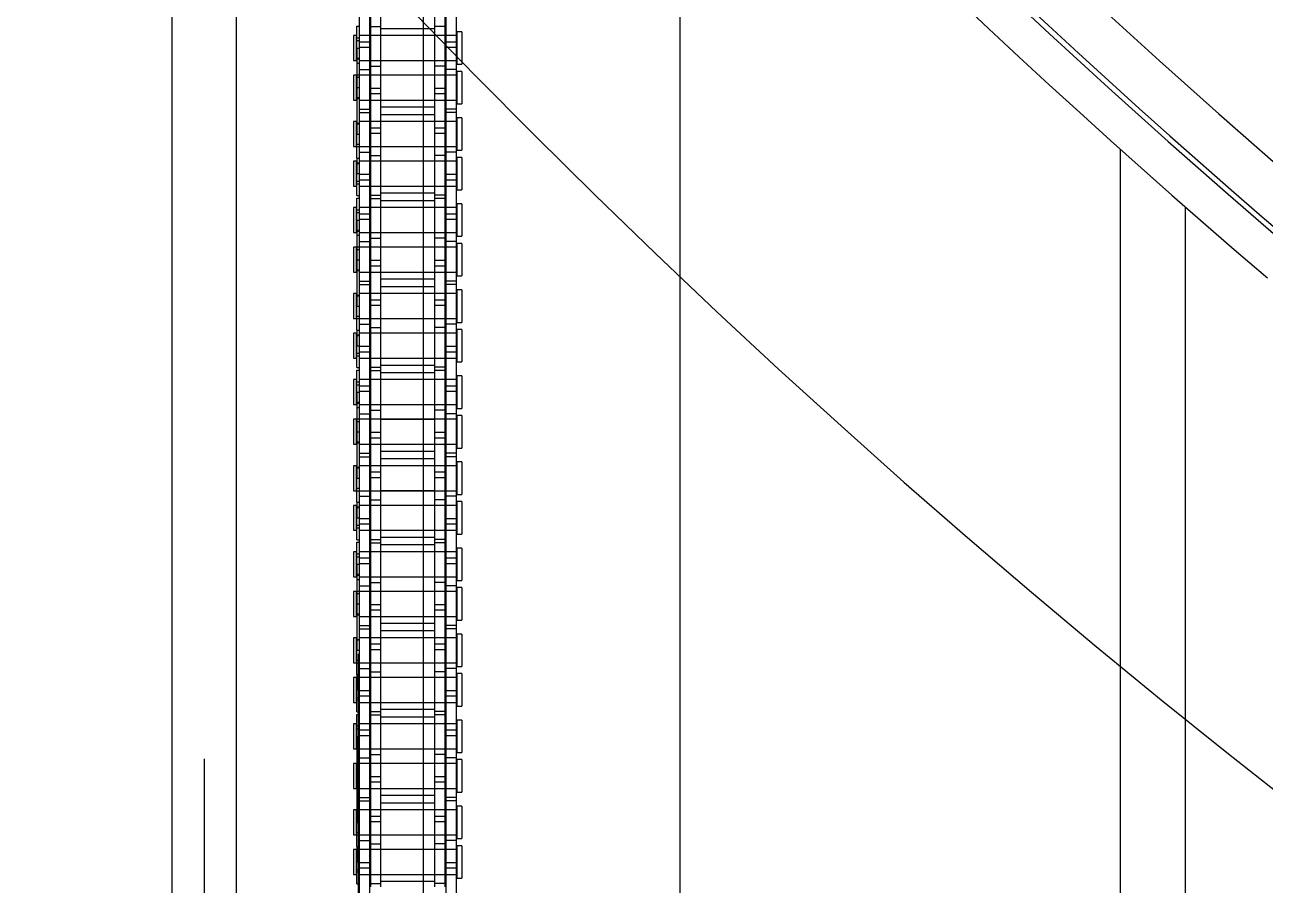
# Model space of a CAD drawing. Header units: metres. Extents: x 0 to 63075, y 0 to 44550.
# Drawn here: x 13873 to 14056.1, y 30676.5 to 30803.5 of the extents above; entities that cross this region are included whole.
import ezdxf

# ---------------------------------------------------------------- set-up
doc = ezdxf.new("R2010")
doc.units = ezdxf.units.M
doc.header["$LTSCALE"] = 75
doc.linetypes.add('HIDDEN2', pattern=[4.7625, 3.175, -1.5875])
for name, color, linetype in [('SDM', 7, 'Continuous'), ('SL1', 8, 'Continuous'), ('SL4', 4, 'Continuous'), ('ST1', 7, 'HIDDEN2')]:
    doc.layers.add(name, color=color, linetype=linetype)

# ---------------------------------------------------------------- blocks, each defined once
blk = doc.blocks.new('A$C52ce5e24')
at = {"layer": 'SL1'}
for radius, start, end in [(1221.5, 124.20985, 67.29436), (1158, 126.37415, 69.37001), (1150, 126.66829, 69.21988)]:
    blk.add_arc((6551.95, 10099.98), radius, start, end, dxfattribs=at)
blk = doc.blocks.new('A$Cb6dca9d5')
at = {"layer": 'SL4'}
for p, q in [((48.23, 4619.72), (48.23, 3669.71)), ((57.76, 3669.71), (57.76, 4459.48)), ((123.23, 3669.71), (123.23, 4338.53)), ((188.24, 3832.73), (188.24, 3969)), ((197.76, 3961.23), (197.76, 3832.73))]:
    blk.add_line(p, q, dxfattribs=at)
at = {"layer": 'ST1'}
for p, q in [((53, 4669.71), (53, 3669.71)), ((57.76, 3669.71), (57.76, 4459.48)), ((75.78, 3732.73), (75.78, 4161.16)), ((85.31, 4150.02), (85.31, 3732.73)), ((77.52, 4069.8), (77.52, 4063.45)), ((79.03, 4069.8), (79.03, 4063.45)), ((86.96, 4069.8), (86.96, 4063.45)), ((88.49, 4069.8), (88.49, 4063.45)), ((75.84, 4066.19), (75.84, 4057.1)), ((77.36, 4066.19), (77.36, 4057.1)), ((88.64, 4066.19), (88.64, 4057.1)), ((90.16, 4066.19), (90.16, 4057.1)), ((75.51, 4063.51), (75.84, 4063.51)), ((75.51, 4060.27), (75.51, 4063.51)), ((77.52, 4063.45), (79.03, 4063.45)), ((77.52, 4063.45), (77.52, 4054.35)), ((79.03, 4063.17), (86.96, 4063.17)), ((79.03, 4063.45), (79.03, 4054.35)), ((88.49, 4063.45), (86.96, 4063.45)), ((86.96, 4063.45), (86.96, 4054.35)), ((88.49, 4063.45), (88.49, 4054.35)), ((90.34, 4057.88), (90.34, 4062.67)), ((91, 4062.67), (90.34, 4062.67)), ((91, 4062.67), (91, 4057.88)), ((75, 4062.12), (75, 4058.43)), ((75.47, 4062.12), (75, 4062.12)), ((75.47, 4058.43), (75.47, 4062.12)), ((75.84, 4061.75), (75.47, 4061.75)), ((75.51, 4061.38), (75.84, 4061.38)), ((77.36, 4062.12), (75.84, 4062.12)), ((90.34, 4062.12), (75.84, 4062.12)), ((75.84, 4061.21), (77.36, 4061.21)), ((79.03, 4062.12), (77.52, 4062.12)), ((86.96, 4062.12), (79.03, 4062.12)), ((88.49, 4062.12), (86.96, 4062.12)), ((90.16, 4062.12), (88.64, 4062.12)), ((88.64, 4061.21), (90.16, 4061.21)), ((75.51, 4060.27), (75.84, 4060.27)), ((75.51, 4060.27), (75.51, 4047.57)), ((77.36, 4060.35), (75.84, 4060.35)), ((90.16, 4060.35), (88.64, 4060.35)), ((75, 4058.43), (75.47, 4058.43)), ((75.47, 4058.8), (75.84, 4058.8)), ((75.51, 4058.66), (75.84, 4058.66)), ((75.84, 4057.98), (75.51, 4057.98)), ((75.84, 4058.43), (77.36, 4058.43)), ((75.84, 4058.43), (90.34, 4058.43)), ((75.84, 4057.1), (77.36, 4057.1)), ((75.84, 4057.1), (75.84, 4050.75)), ((77.36, 4057.1), (77.36, 4050.75)), ((77.52, 4058.43), (79.03, 4058.43)), ((77.52, 4057.6), (79.03, 4057.6)), ((79.03, 4058.43), (86.96, 4058.43)), ((86.96, 4058.39), (79.03, 4058.39)), ((86.96, 4058.43), (88.49, 4058.43)), ((88.49, 4057.6), (86.96, 4057.6)), ((88.64, 4058.43), (90.16, 4058.43)), ((90.16, 4057.1), (88.64, 4057.1)), ((88.64, 4057.1), (88.64, 4050.75)), ((90.16, 4057.1), (90.16, 4050.75)), ((90.34, 4057.88), (91, 4057.88)), ((75, 4056.27), (75, 4052.58)), ((75.47, 4056.27), (75, 4056.27)), ((75.47, 4052.58), (75.47, 4056.27)), ((75.84, 4055.9), (75.47, 4055.9)), ((77.36, 4056.27), (75.51, 4056.27)), ((90.34, 4056.27), (75.84, 4056.27)), ((79.03, 4056.27), (77.52, 4056.27)), ((79.03, 4056.31), (86.96, 4056.31)), ((86.96, 4056.27), (79.03, 4056.27)), ((88.49, 4056.27), (86.96, 4056.27)), ((90.16, 4056.27), (88.64, 4056.27)), ((90.34, 4052.03), (90.34, 4056.83)), ((91, 4056.83), (90.34, 4056.83)), ((91, 4056.83), (91, 4052.03)), ((75.51, 4054.43), (75.84, 4054.43)), ((77.52, 4054.35), (77.52, 4053.49)), ((77.52, 4054.35), (79.03, 4054.35)), ((77.52, 4053.49), (77.52, 4044.4)), ((79.03, 4053.49), (77.52, 4053.49)), ((79.03, 4054.35), (79.03, 4053.49)), ((79.03, 4053.49), (79.03, 4044.4)), ((86.96, 4054.35), (86.96, 4053.49)), ((86.96, 4054.35), (88.49, 4054.35)), ((86.96, 4053.49), (86.96, 4044.4)), ((88.49, 4053.49), (86.96, 4053.49)), ((88.49, 4054.35), (88.49, 4053.49)), ((88.49, 4053.49), (88.49, 4044.4)), ((75, 4052.58), (75.47, 4052.58)), ((75.47, 4052.95), (75.84, 4052.95)), ((75.51, 4052.81), (75.84, 4052.81)), ((75.84, 4052.58), (77.36, 4052.58)), ((75.84, 4052.58), (90.34, 4052.58)), ((77.52, 4052.58), (79.03, 4052.58)), ((79.03, 4052.58), (86.96, 4052.58)), ((86.96, 4052.58), (88.49, 4052.58)), ((88.64, 4052.58), (90.16, 4052.58)), ((90.34, 4052.03), (91, 4052.03)), ((75.84, 4051.25), (77.36, 4051.25)), ((75.84, 4050.75), (77.36, 4050.75)), ((75.84, 4050.75), (75.84, 4041.65)), ((77.36, 4050.75), (77.36, 4041.65)), ((86.96, 4051.53), (79.03, 4051.53)), ((79.03, 4050.47), (86.96, 4050.47)), ((90.16, 4051.25), (88.64, 4051.25)), ((90.16, 4050.75), (88.64, 4050.75)), ((88.64, 4050.75), (88.64, 4041.65)), ((90.16, 4050.75), (90.16, 4041.65)), ((90.34, 4045.18), (90.34, 4049.97)), ((91, 4049.97), (90.34, 4049.97)), ((91, 4049.97), (91, 4045.18)), ((75, 4049.42), (75, 4045.73)), ((75.47, 4049.42), (75, 4049.42)), ((75.47, 4045.73), (75.47, 4049.42)), ((75.84, 4049.05), (75.47, 4049.05)), ((75.51, 4049.19), (75.84, 4049.19)), ((77.36, 4049.42), (75.84, 4049.42)), ((90.34, 4049.42), (75.84, 4049.42)), ((79.03, 4049.42), (77.52, 4049.42)), ((77.52, 4048.51), (79.03, 4048.51)), ((86.96, 4049.42), (79.03, 4049.42)), ((88.49, 4049.42), (86.96, 4049.42)), ((86.96, 4048.51), (88.49, 4048.51)), ((90.16, 4049.42), (88.64, 4049.42)), ((75.47, 4046.1), (75.84, 4046.1)), ((75.51, 4047.57), (75.84, 4047.57)), ((75.51, 4044.02), (75.51, 4047.57)), ((79.03, 4047.65), (77.52, 4047.65)), ((88.49, 4047.65), (86.96, 4047.65)), ((75, 4045.73), (75.47, 4045.73)), ((75.51, 4045.73), (77.36, 4045.73)), ((75.84, 4045.73), (90.34, 4045.73)), ((75.84, 4044.9), (77.36, 4044.9)), ((77.52, 4045.73), (79.03, 4045.73)), ((77.52, 4044.4), (79.03, 4044.4)), ((77.52, 4044.4), (77.52, 4038.05)), ((79.03, 4045.73), (86.96, 4045.73)), ((86.96, 4045.69), (79.03, 4045.69)), ((79.03, 4044.4), (79.03, 4038.05)), ((86.96, 4045.73), (88.49, 4045.73)), ((88.49, 4044.4), (86.96, 4044.4)), ((86.96, 4044.4), (86.96, 4038.05)), ((88.49, 4044.4), (88.49, 4038.05)), ((88.64, 4045.73), (90.16, 4045.73)), ((90.16, 4044.9), (88.64, 4044.9)), ((90.34, 4045.18), (91, 4045.18)), ((188.24, 3969), (188.24, 4045.29)), ((75, 4043.57), (75, 4039.88)), ((75.47, 4043.57), (75, 4043.57)), ((75.47, 4039.88), (75.47, 4043.57)), ((75.84, 4043.2), (75.47, 4043.2)), ((75.51, 4044.02), (75.51, 4041.73)), ((75.51, 4044.02), (75.84, 4044.02)), ((75.51, 4043.35), (75.84, 4043.35)), ((77.36, 4043.57), (75.84, 4043.57)), ((90.34, 4043.57), (75.84, 4043.57)), ((79.03, 4043.57), (77.52, 4043.57)), ((79.03, 4043.61), (86.96, 4043.61)), ((86.96, 4043.57), (79.03, 4043.57)), ((88.49, 4043.57), (86.96, 4043.57)), ((90.16, 4043.57), (88.64, 4043.57)), ((90.34, 4039.33), (90.34, 4044.13)), ((91, 4044.13), (90.34, 4044.13)), ((91, 4044.13), (91, 4039.33)), ((75.51, 4041.73), (75.84, 4041.73)), ((75.51, 4038.5), (75.51, 4041.73)), ((75.51, 4040.62), (75.84, 4040.62)), ((75.84, 4041.65), (75.84, 4040.79)), ((75.84, 4041.65), (77.36, 4041.65)), ((75.84, 4040.79), (75.84, 4031.7)), ((77.36, 4040.79), (75.84, 4040.79)), ((77.36, 4041.65), (77.36, 4040.79)), ((77.36, 4040.79), (77.36, 4031.7)), ((88.64, 4041.65), (88.64, 4040.79)), ((88.64, 4041.65), (90.16, 4041.65)), ((88.64, 4040.79), (88.64, 4031.7)), ((90.16, 4040.79), (88.64, 4040.79)), ((90.16, 4041.65), (90.16, 4040.79)), ((90.16, 4040.79), (90.16, 4031.7)), ((75, 4039.88), (75.47, 4039.88)), ((75.47, 4040.25), (75.84, 4040.25)), ((75.84, 4039.88), (77.36, 4039.88)), ((75.84, 4039.88), (90.34, 4039.88)), ((77.52, 4039.88), (79.03, 4039.88)), ((79.03, 4039.88), (86.96, 4039.88)), ((86.96, 4038.83), (79.03, 4038.83)), ((86.96, 4039.88), (88.49, 4039.88)), ((88.64, 4039.88), (90.16, 4039.88)), ((90.34, 4039.33), (91, 4039.33)), ((75.51, 4038.5), (75.84, 4038.5)), ((75.51, 4038.11), (75.84, 4038.11)), ((75.51, 4034.87), (75.51, 4038.11)), ((77.52, 4038.55), (79.03, 4038.55)), ((77.52, 4038.05), (79.03, 4038.05)), ((77.52, 4038.05), (77.52, 4028.95)), ((79.03, 4037.77), (86.96, 4037.77)), ((79.03, 4038.05), (79.03, 4028.95)), ((88.49, 4038.55), (86.96, 4038.55)), ((88.49, 4038.05), (86.96, 4038.05)), ((86.96, 4038.05), (86.96, 4028.95)), ((88.49, 4038.05), (88.49, 4028.95)), ((90.34, 4032.48), (90.34, 4037.27)), ((91, 4037.27), (90.34, 4037.27)), ((91, 4037.27), (91, 4032.48)), ((75, 4036.72), (75, 4033.03)), ((75.47, 4036.72), (75, 4036.72)), ((75.47, 4033.03), (75.47, 4036.72)), ((75.84, 4036.35), (75.47, 4036.35)), ((75.51, 4035.98), (75.84, 4035.98)), ((77.36, 4036.72), (75.84, 4036.72)), ((90.34, 4036.72), (75.84, 4036.72)), ((75.84, 4035.81), (77.36, 4035.81)), ((79.03, 4036.72), (77.52, 4036.72)), ((86.96, 4036.72), (79.03, 4036.72)), ((88.49, 4036.72), (86.96, 4036.72)), ((90.16, 4036.72), (88.64, 4036.72)), ((88.64, 4035.81), (90.16, 4035.81)), ((197.76, 4036.85), (197.76, 3961.23)), ((75.47, 4033.4), (75.84, 4033.4)), ((75.51, 4034.87), (75.84, 4034.87)), ((75.51, 4034.87), (75.51, 4022.17)), ((77.36, 4034.95), (75.84, 4034.95)), ((90.16, 4034.95), (88.64, 4034.95)), ((75, 4033.03), (75.47, 4033.03)), ((75.51, 4033.26), (75.84, 4033.26)), ((75.84, 4032.58), (75.51, 4032.58)), ((75.84, 4033.03), (77.36, 4033.03)), ((75.84, 4033.03), (90.34, 4033.03)), ((75.84, 4031.7), (77.36, 4031.7)), ((75.84, 4031.7), (75.84, 4025.35)), ((77.36, 4031.7), (77.36, 4025.35)), ((77.52, 4033.03), (79.03, 4033.03)), ((77.52, 4032.2), (79.03, 4032.2)), ((79.03, 4033.03), (86.96, 4033.03)), ((86.96, 4032.99), (79.03, 4032.99)), ((86.96, 4033.03), (88.49, 4033.03)), ((88.49, 4032.2), (86.96, 4032.2)), ((88.64, 4033.03), (90.16, 4033.03)), ((90.16, 4031.7), (88.64, 4031.7)), ((88.64, 4031.7), (88.64, 4025.35)), ((90.16, 4031.7), (90.16, 4025.35)), ((90.34, 4032.48), (91, 4032.48)), ((75, 4030.87), (75, 4027.18)), ((75.47, 4030.87), (75, 4030.87)), ((75.47, 4027.18), (75.47, 4030.87)), ((75.84, 4030.5), (75.47, 4030.5)), ((77.36, 4030.87), (75.51, 4030.87)), ((90.34, 4030.87), (75.84, 4030.87)), ((79.03, 4030.87), (77.52, 4030.87)), ((79.03, 4030.91), (86.96, 4030.91)), ((86.96, 4030.87), (79.03, 4030.87)), ((88.49, 4030.87), (86.96, 4030.87)), ((90.16, 4030.87), (88.64, 4030.87)), ((90.34, 4026.63), (90.34, 4031.43)), ((91, 4031.43), (90.34, 4031.43)), ((91, 4031.43), (91, 4026.63)), ((75.51, 4029.03), (75.84, 4029.03)), ((77.52, 4028.95), (77.52, 4028.09)), ((77.52, 4028.95), (79.03, 4028.95)), ((77.52, 4028.09), (77.52, 4019)), ((79.03, 4028.09), (77.52, 4028.09)), ((79.03, 4028.95), (79.03, 4028.09)), ((79.03, 4028.09), (79.03, 4019)), ((86.96, 4028.95), (86.96, 4028.09)), ((86.96, 4028.95), (88.49, 4028.95)), ((86.96, 4028.09), (86.96, 4019)), ((88.49, 4028.09), (86.96, 4028.09)), ((88.49, 4028.95), (88.49, 4028.09)), ((88.49, 4028.09), (88.49, 4019)), ((75, 4027.18), (75.47, 4027.18)), ((75.47, 4027.55), (75.84, 4027.55)), ((75.51, 4027.41), (75.84, 4027.41)), ((75.84, 4027.18), (77.36, 4027.18)), ((75.84, 4027.18), (90.34, 4027.18)), ((77.52, 4027.18), (79.03, 4027.18)), ((79.03, 4027.18), (86.96, 4027.18)), ((86.96, 4026.13), (79.03, 4026.13)), ((86.96, 4027.18), (88.49, 4027.18)), ((88.64, 4027.18), (90.16, 4027.18)), ((90.34, 4026.63), (91, 4026.63)), ((75.84, 4025.85), (77.36, 4025.85)), ((75.84, 4025.35), (77.36, 4025.35)), ((75.84, 4025.35), (75.84, 4016.25)), ((77.36, 4025.35), (77.36, 4016.25)), ((79.03, 4025.07), (86.96, 4025.07)), ((90.16, 4025.85), (88.64, 4025.85)), ((90.16, 4025.35), (88.64, 4025.35)), ((88.64, 4025.35), (88.64, 4016.25)), ((90.16, 4025.35), (90.16, 4016.25)), ((90.34, 4019.78), (90.34, 4024.57)), ((91, 4024.57), (90.34, 4024.57)), ((91, 4024.57), (91, 4019.78)), ((75, 4024.02), (75, 4020.33)), ((75.47, 4024.02), (75, 4024.02)), ((75.47, 4020.33), (75.47, 4024.02)), ((75.84, 4023.65), (75.47, 4023.65)), ((75.51, 4023.79), (75.84, 4023.79)), ((77.36, 4024.02), (75.84, 4024.02)), ((90.34, 4024.02), (75.84, 4024.02)), ((79.03, 4024.02), (77.52, 4024.02)), ((77.52, 4023.11), (79.03, 4023.11)), ((86.96, 4024.02), (79.03, 4024.02)), ((88.49, 4024.02), (86.96, 4024.02)), ((86.96, 4023.11), (88.49, 4023.11)), ((90.16, 4024.02), (88.64, 4024.02)), ((75.47, 4020.7), (75.84, 4020.7)), ((75.51, 4022.17), (75.84, 4022.17)), ((75.51, 4018.62), (75.51, 4022.17)), ((79.03, 4022.25), (77.52, 4022.25)), ((88.49, 4022.25), (86.96, 4022.25)), ((75, 4020.33), (75.47, 4020.33)), ((75.51, 4020.33), (77.36, 4020.33)), ((75.84, 4020.33), (90.34, 4020.33)), ((75.84, 4019.5), (77.36, 4019.5)), ((77.52, 4020.33), (79.03, 4020.33)), ((77.52, 4019), (79.03, 4019)), ((77.52, 4019), (77.52, 4012.65)), ((79.03, 4020.33), (86.96, 4020.33)), ((86.96, 4020.29), (79.03, 4020.29)), ((79.03, 4019), (79.03, 4012.65)), ((86.96, 4020.33), (88.49, 4020.33)), ((88.49, 4019), (86.96, 4019)), ((86.96, 4019), (86.96, 4012.65)), ((88.49, 4019), (88.49, 4012.65)), ((88.64, 4020.33), (90.16, 4020.33)), ((90.16, 4019.5), (88.64, 4019.5)), ((90.34, 4019.78), (91, 4019.78)), ((90.34, 4013.93), (90.34, 4018.73)), ((91, 4018.73), (90.34, 4018.73)), ((91, 4018.73), (91, 4013.93)), ((75, 4018.17), (75, 4014.48)), ((75.47, 4018.17), (75, 4018.17)), ((75.47, 4014.48), (75.47, 4018.17)), ((75.84, 4017.8), (75.47, 4017.8)), ((75.51, 4018.62), (75.51, 4016.33)), ((75.51, 4018.62), (75.84, 4018.62)), ((75.51, 4017.95), (75.84, 4017.95)), ((77.36, 4018.17), (75.84, 4018.17)), ((90.34, 4018.17), (75.84, 4018.17)), ((79.03, 4018.17), (77.52, 4018.17)), ((79.03, 4018.21), (86.96, 4018.21)), ((86.96, 4018.17), (79.03, 4018.17)), ((88.49, 4018.17), (86.96, 4018.17)), ((90.16, 4018.17), (88.64, 4018.17)), ((75.51, 4016.33), (75.84, 4016.33)), ((75.51, 4013.1), (75.51, 4016.33)), ((75.51, 4015.22), (75.84, 4015.22)), ((75.84, 4016.25), (75.84, 4015.39)), ((75.84, 4016.25), (77.36, 4016.25)), ((75.84, 4015.39), (75.84, 4006.3)), ((77.36, 4015.39), (75.84, 4015.39)), ((77.36, 4016.25), (77.36, 4015.39)), ((77.36, 4015.39), (77.36, 4006.3)), ((88.64, 4016.25), (88.64, 4015.39)), ((88.64, 4016.25), (90.16, 4016.25)), ((88.64, 4015.39), (88.64, 4006.3)), ((90.16, 4015.39), (88.64, 4015.39)), ((90.16, 4016.25), (90.16, 4015.39)), ((90.16, 4015.39), (90.16, 4006.3)), ((75, 4014.48), (75.47, 4014.48)), ((75.47, 4014.85), (75.84, 4014.85)), ((75.84, 4014.48), (77.36, 4014.48)), ((75.84, 4014.48), (90.34, 4014.48)), ((77.52, 4014.48), (79.03, 4014.48)), ((77.52, 4013.15), (79.03, 4013.15)), ((79.03, 4014.48), (86.96, 4014.48)), ((86.96, 4013.43), (79.03, 4013.43)), ((86.96, 4014.48), (88.49, 4014.48)), ((88.49, 4013.15), (86.96, 4013.15)), ((88.64, 4014.48), (90.16, 4014.48)), ((90.34, 4013.93), (91, 4013.93)), ((75, 4011.32), (75, 4007.63)), ((75.47, 4011.32), (75, 4011.32)), ((75.47, 4007.63), (75.47, 4011.32)), ((75.51, 4013.1), (75.84, 4013.1)), ((75.51, 4012.71), (75.84, 4012.71)), ((75.51, 4009.47), (75.51, 4012.71)), ((77.36, 4011.32), (75.84, 4011.32)), ((90.34, 4011.32), (75.84, 4011.32)), ((77.52, 4012.65), (79.03, 4012.65)), ((77.52, 4012.65), (77.52, 4003.55)), ((79.03, 4011.32), (77.52, 4011.32)), ((79.03, 4012.37), (86.96, 4012.37)), ((86.96, 4011.32), (79.03, 4011.32)), ((79.03, 4012.65), (79.03, 4003.55)), ((88.49, 4012.65), (86.96, 4012.65)), ((86.96, 4012.65), (86.96, 4003.55)), ((88.49, 4011.32), (86.96, 4011.32)), ((88.49, 4012.65), (88.49, 4003.55)), ((90.16, 4011.32), (88.64, 4011.32)), ((90.34, 4007.08), (90.34, 4011.87)), ((91, 4011.87), (90.34, 4011.87)), ((91, 4011.87), (91, 4007.08)), ((75.84, 4010.95), (75.47, 4010.95)), ((75.51, 4010.58), (75.84, 4010.58)), ((75.51, 4009.47), (75.51, 3996.77)), ((75.51, 4009.47), (75.84, 4009.47)), ((75.84, 4010.41), (77.36, 4010.41)), ((77.36, 4009.55), (75.84, 4009.55)), ((88.64, 4010.41), (90.16, 4010.41)), ((90.16, 4009.55), (88.64, 4009.55)), ((75.47, 4008), (75.84, 4008)), ((75.51, 4007.86), (75.84, 4007.86)), ((75, 4007.63), (75.47, 4007.63)), ((75.84, 4007.18), (75.51, 4007.18)), ((75.84, 4007.63), (77.36, 4007.63)), ((75.84, 4007.63), (90.34, 4007.63)), ((75.84, 4006.3), (77.36, 4006.3)), ((75.84, 4006.3), (75.84, 3999.95)), ((77.36, 4006.3), (77.36, 3999.95)), ((77.52, 4007.63), (79.03, 4007.63)), ((77.52, 4006.8), (79.03, 4006.8)), ((79.03, 4007.63), (86.96, 4007.63)), ((86.96, 4007.59), (79.03, 4007.59)), ((86.96, 4007.63), (88.49, 4007.63)), ((88.49, 4006.8), (86.96, 4006.8)), ((88.64, 4007.63), (90.16, 4007.63)), ((90.16, 4006.3), (88.64, 4006.3)), ((88.64, 4006.3), (88.64, 3999.95)), ((90.16, 4006.3), (90.16, 3999.95)), ((90.34, 4007.08), (91, 4007.08)), ((90.34, 4001.23), (90.34, 4006.03)), ((91, 4006.03), (90.34, 4006.03)), ((91, 4006.03), (91, 4001.23)), ((75, 4005.47), (75, 4001.78)), ((75.47, 4005.47), (75, 4005.47)), ((75.47, 4001.78), (75.47, 4005.47)), ((75.84, 4005.1), (75.47, 4005.1)), ((77.36, 4005.47), (75.51, 4005.47)), ((90.34, 4005.47), (75.84, 4005.47)), ((79.03, 4005.47), (77.52, 4005.47)), ((79.03, 4005.51), (86.96, 4005.51)), ((86.96, 4005.47), (79.03, 4005.47)), ((88.49, 4005.47), (86.96, 4005.47)), ((90.16, 4005.47), (88.64, 4005.47)), ((75.51, 4003.63), (75.84, 4003.63)), ((77.52, 4003.55), (77.52, 4002.69)), ((77.52, 4003.55), (79.03, 4003.55)), ((77.52, 4002.69), (77.52, 3993.6)), ((79.03, 4002.69), (77.52, 4002.69)), ((79.03, 4003.55), (79.03, 4002.69)), ((79.03, 4002.69), (79.03, 3993.6)), ((86.96, 4003.55), (86.96, 4002.69)), ((86.96, 4003.55), (88.49, 4003.55)), ((86.96, 4002.69), (86.96, 3993.6)), ((88.49, 4002.69), (86.96, 4002.69)), ((88.49, 4003.55), (88.49, 4002.69)), ((88.49, 4002.69), (88.49, 3993.6)), ((75, 4001.78), (75.47, 4001.78)), ((75.47, 4002.15), (75.84, 4002.15)), ((75.51, 4002.01), (75.84, 4002.01)), ((75.84, 4001.78), (77.36, 4001.78)), ((75.84, 4001.78), (90.34, 4001.78)), ((75.84, 4000.45), (77.36, 4000.45)), ((77.52, 4001.78), (79.03, 4001.78)), ((79.03, 4001.78), (86.96, 4001.78)), ((86.96, 4000.73), (79.03, 4000.73)), ((86.96, 4001.78), (88.49, 4001.78)), ((88.64, 4001.78), (90.16, 4001.78)), ((90.16, 4000.45), (88.64, 4000.45)), ((90.34, 4001.23), (91, 4001.23)), ((75, 3998.62), (75, 3994.93)), ((75.47, 3998.62), (75, 3998.62)), ((75.47, 3994.93), (75.47, 3998.62)), ((75.84, 3999.95), (77.36, 3999.95)), ((75.84, 3999.95), (75.84, 3990.85)), ((77.36, 3998.62), (75.84, 3998.62)), ((90.34, 3998.62), (75.84, 3998.62)), ((77.36, 3999.95), (77.36, 3990.85)), ((79.03, 3998.62), (77.52, 3998.62)), ((79.03, 3999.67), (86.96, 3999.67)), ((86.96, 3998.62), (79.03, 3998.62)), ((88.49, 3998.62), (86.96, 3998.62)), ((90.16, 3999.95), (88.64, 3999.95)), ((88.64, 3999.95), (88.64, 3990.85)), ((90.16, 3998.62), (88.64, 3998.62)), ((90.16, 3999.95), (90.16, 3990.85)), ((90.34, 3994.38), (90.34, 3999.17)), ((91, 3999.17), (90.34, 3999.17)), ((91, 3999.17), (91, 3994.38)), ((75.84, 3998.25), (75.47, 3998.25)), ((75.51, 3998.39), (75.84, 3998.39)), ((75.51, 3996.77), (75.84, 3996.77)), ((75.51, 3993.22), (75.51, 3996.77)), ((77.52, 3997.71), (79.03, 3997.71)), ((79.03, 3996.85), (77.52, 3996.85)), ((86.96, 3997.71), (88.49, 3997.71)), ((88.49, 3996.85), (86.96, 3996.85)), ((75, 3994.93), (75.47, 3994.93)), ((75.47, 3995.3), (75.84, 3995.3)), ((75.51, 3994.93), (77.36, 3994.93)), ((75.84, 3994.93), (90.34, 3994.93)), ((77.52, 3994.93), (79.03, 3994.93)), ((79.03, 3994.93), (86.96, 3994.93)), ((86.96, 3994.89), (79.03, 3994.89)), ((86.96, 3994.93), (88.49, 3994.93)), ((88.64, 3994.93), (90.16, 3994.93)), ((75.51, 3993.22), (75.51, 3990.93)), ((75.51, 3993.22), (75.84, 3993.22)), ((75.84, 3994.1), (77.36, 3994.1)), ((77.52, 3993.6), (79.03, 3993.6)), ((77.52, 3993.6), (77.52, 3987.25)), ((79.03, 3993.6), (79.03, 3987.25)), ((88.49, 3993.6), (86.96, 3993.6)), ((86.96, 3993.6), (86.96, 3987.25)), ((88.49, 3993.6), (88.49, 3987.25)), ((90.16, 3994.1), (88.64, 3994.1)), ((90.34, 3994.38), (91, 3994.38)), ((90.34, 3988.53), (90.34, 3993.33)), ((91, 3993.33), (90.34, 3993.33)), ((91, 3993.33), (91, 3988.53)), ((75, 3992.77), (75, 3989.08)), ((75.47, 3992.77), (75, 3992.77)), ((75.47, 3989.08), (75.47, 3992.77)), ((75.84, 3992.4), (75.47, 3992.4)), ((75.51, 3992.55), (75.84, 3992.55)), ((77.36, 3992.77), (75.84, 3992.77)), ((90.34, 3992.77), (75.84, 3992.77)), ((79.03, 3992.77), (77.52, 3992.77)), ((79.03, 3992.81), (86.96, 3992.81)), ((86.96, 3992.77), (79.03, 3992.77)), ((88.49, 3992.77), (86.96, 3992.77)), ((90.16, 3992.77), (88.64, 3992.77)), ((75.47, 3989.45), (75.84, 3989.45)), ((75.51, 3990.93), (75.84, 3990.93)), ((75.51, 3987.7), (75.51, 3990.93)), ((75.51, 3989.82), (75.84, 3989.82)), ((75.84, 3990.85), (75.84, 3989.99)), ((75.84, 3990.85), (77.36, 3990.85)), ((75.84, 3989.99), (75.84, 3980.9)), ((77.36, 3989.99), (75.84, 3989.99)), ((77.36, 3990.85), (77.36, 3989.99)), ((77.36, 3989.99), (77.36, 3980.9)), ((88.64, 3990.85), (88.64, 3989.99)), ((88.64, 3990.85), (90.16, 3990.85)), ((88.64, 3989.99), (88.64, 3980.9)), ((90.16, 3989.99), (88.64, 3989.99)), ((90.16, 3990.85), (90.16, 3989.99)), ((90.16, 3989.99), (90.16, 3980.9)), ((75, 3989.08), (75.47, 3989.08)), ((75.51, 3987.7), (75.84, 3987.7)), ((75.84, 3989.08), (77.36, 3989.08)), ((75.84, 3989.08), (90.34, 3989.08)), ((77.52, 3989.08), (79.03, 3989.08)), ((77.52, 3987.75), (79.03, 3987.75)), ((79.03, 3989.08), (86.96, 3989.08)), ((86.96, 3988.03), (79.03, 3988.03)), ((86.96, 3989.08), (88.49, 3989.08)), ((88.49, 3987.75), (86.96, 3987.75)), ((88.64, 3989.08), (90.16, 3989.08)), ((90.34, 3988.53), (91, 3988.53)), ((75, 3985.92), (75, 3982.23)), ((75.47, 3985.92), (75, 3985.92)), ((75.47, 3982.23), (75.47, 3985.92)), ((75.51, 3987.31), (75.84, 3987.31)), ((75.51, 3984.07), (75.51, 3987.31)), ((77.36, 3985.92), (75.84, 3985.92)), ((90.34, 3985.92), (75.84, 3985.92)), ((77.52, 3987.25), (79.03, 3987.25)), ((77.52, 3987.25), (77.52, 3978.15)), ((79.03, 3985.92), (77.52, 3985.92)), ((79.03, 3986.97), (86.96, 3986.97)), ((86.96, 3985.92), (79.03, 3985.92)), ((79.03, 3987.25), (79.03, 3978.15)), ((88.49, 3987.25), (86.96, 3987.25)), ((86.96, 3987.25), (86.96, 3978.15)), ((88.49, 3985.92), (86.96, 3985.92)), ((88.49, 3987.25), (88.49, 3978.15)), ((90.16, 3985.92), (88.64, 3985.92)), ((90.34, 3981.68), (90.34, 3986.47)), ((91, 3986.47), (90.34, 3986.47)), ((91, 3986.47), (91, 3981.68)), ((75.84, 3985.55), (75.47, 3985.55)), ((75.51, 3985.18), (75.84, 3985.18)), ((75.51, 3984.07), (75.84, 3984.07)), ((75.51, 3984.07), (75.51, 3971.37)), ((75.84, 3985.01), (77.36, 3985.01)), ((77.36, 3984.15), (75.84, 3984.15)), ((88.64, 3985.01), (90.16, 3985.01)), ((90.16, 3984.15), (88.64, 3984.15)), ((75, 3982.23), (75.47, 3982.23)), ((75.47, 3982.6), (75.84, 3982.6)), ((75.51, 3982.46), (75.84, 3982.46)), ((75.84, 3982.23), (77.36, 3982.23)), ((75.84, 3982.23), (90.34, 3982.23)), ((77.52, 3982.23), (79.03, 3982.23)), ((79.03, 3982.23), (86.96, 3982.23)), ((86.96, 3982.19), (79.03, 3982.19)), ((86.96, 3982.23), (88.49, 3982.23)), ((88.64, 3982.23), (90.16, 3982.23)), ((75.84, 3981.78), (75.51, 3981.78)), ((75.84, 3980.9), (77.36, 3980.9)), ((75.84, 3980.9), (75.84, 3974.55)), ((77.36, 3980.9), (77.36, 3974.55)), ((77.52, 3981.4), (79.03, 3981.4)), ((88.49, 3981.4), (86.96, 3981.4)), ((90.16, 3980.9), (88.64, 3980.9)), ((88.64, 3980.9), (88.64, 3974.55)), ((90.16, 3980.9), (90.16, 3974.55)), ((90.34, 3981.68), (91, 3981.68)), ((90.34, 3975.83), (90.34, 3980.63)), ((91, 3980.63), (90.34, 3980.63)), ((91, 3980.63), (91, 3975.83)), ((75, 3980.07), (75, 3976.38)), ((75.47, 3980.07), (75, 3980.07)), ((75.47, 3976.38), (75.47, 3980.07)), ((75.84, 3979.7), (75.47, 3979.7)), ((77.36, 3980.07), (75.51, 3980.07)), ((90.34, 3980.07), (75.84, 3980.07)), ((79.03, 3980.07), (77.52, 3980.07)), ((79.03, 3980.11), (86.96, 3980.11)), ((86.96, 3980.07), (79.03, 3980.07)), ((88.49, 3980.07), (86.96, 3980.07)), ((90.16, 3980.07), (88.64, 3980.07)), ((75.47, 3976.75), (75.84, 3976.75)), ((75.51, 3978.23), (75.84, 3978.23)), ((75.51, 3976.61), (75.84, 3976.61)), ((77.52, 3978.15), (77.52, 3977.29)), ((77.52, 3978.15), (79.03, 3978.15)), ((77.52, 3977.29), (77.52, 3968.2)), ((79.03, 3977.29), (77.52, 3977.29)), ((79.03, 3978.15), (79.03, 3977.29)), ((79.03, 3977.29), (79.03, 3968.2)), ((86.96, 3978.15), (86.96, 3977.29)), ((86.96, 3978.15), (88.49, 3978.15)), ((86.96, 3977.29), (86.96, 3968.2)), ((88.49, 3977.29), (86.96, 3977.29)), ((88.49, 3978.15), (88.49, 3977.29)), ((88.49, 3977.29), (88.49, 3968.2)), ((75, 3976.38), (75.47, 3976.38)), ((75.84, 3976.38), (77.36, 3976.38)), ((75.84, 3976.38), (90.34, 3976.38)), ((75.84, 3975.05), (77.36, 3975.05)), ((77.52, 3976.38), (79.03, 3976.38)), ((79.03, 3976.38), (86.96, 3976.38)), ((86.96, 3975.33), (79.03, 3975.33)), ((86.96, 3976.38), (88.49, 3976.38)), ((88.64, 3976.38), (90.16, 3976.38)), ((90.16, 3975.05), (88.64, 3975.05)), ((90.34, 3975.83), (91, 3975.83)), ((75, 3973.22), (75, 3969.53)), ((75.47, 3973.22), (75, 3973.22)), ((75.47, 3969.53), (75.47, 3973.22)), ((75.51, 3972.99), (75.84, 3972.99)), ((75.84, 3974.55), (77.36, 3974.55)), ((75.84, 3974.55), (75.84, 3965.45)), ((77.36, 3973.22), (75.84, 3973.22)), ((90.34, 3973.22), (75.84, 3973.22)), ((77.36, 3974.55), (77.36, 3965.45)), ((79.03, 3973.22), (77.52, 3973.22)), ((79.03, 3974.27), (86.96, 3974.27)), ((86.96, 3973.22), (79.03, 3973.22)), ((88.49, 3973.22), (86.96, 3973.22)), ((90.16, 3974.55), (88.64, 3974.55)), ((88.64, 3974.55), (88.64, 3965.45)), ((90.16, 3973.22), (88.64, 3973.22)), ((90.16, 3974.55), (90.16, 3965.45)), ((90.34, 3968.98), (90.34, 3973.77)), ((91, 3973.77), (90.34, 3973.77)), ((91, 3973.77), (91, 3968.98)), ((75.84, 3972.85), (75.47, 3972.85)), ((75.51, 3971.37), (75.84, 3971.37)), ((75.51, 3967.82), (75.51, 3971.37)), ((77.52, 3972.31), (79.03, 3972.31)), ((79.03, 3971.45), (77.52, 3971.45)), ((86.96, 3972.31), (88.49, 3972.31)), ((88.49, 3971.45), (86.96, 3971.45)), ((75, 3969.53), (75.47, 3969.53)), ((75.47, 3969.9), (75.84, 3969.9)), ((75.51, 3969.53), (77.36, 3969.53)), ((75.84, 3969.53), (90.34, 3969.53)), ((77.52, 3969.53), (79.03, 3969.53)), ((79.03, 3969.53), (86.96, 3969.53)), ((86.96, 3969.49), (79.03, 3969.49)), ((86.96, 3969.53), (88.49, 3969.53)), ((88.64, 3969.53), (90.16, 3969.53)), ((75, 3967.37), (75, 3963.68)), ((75.47, 3967.37), (75, 3967.37)), ((75.47, 3963.68), (75.47, 3967.37)), ((75.51, 3967.82), (75.51, 3965.53)), ((75.51, 3967.82), (75.84, 3967.82)), ((75.84, 3968.7), (77.36, 3968.7)), ((77.36, 3967.37), (75.84, 3967.37)), ((90.34, 3967.37), (75.84, 3967.37)), ((77.52, 3968.2), (79.03, 3968.2)), ((77.52, 3968.2), (77.52, 3961.85)), ((79.03, 3967.37), (77.52, 3967.37)), ((79.03, 3967.41), (86.96, 3967.41)), ((86.96, 3967.37), (79.03, 3967.37)), ((79.03, 3968.2), (79.03, 3961.85)), ((88.49, 3968.2), (86.96, 3968.2)), ((86.96, 3968.2), (86.96, 3961.85)), ((88.49, 3967.37), (86.96, 3967.37)), ((88.49, 3968.2), (88.49, 3961.85)), ((90.16, 3968.7), (88.64, 3968.7)), ((90.16, 3967.37), (88.64, 3967.37)), ((90.34, 3968.98), (91, 3968.98)), ((90.34, 3963.13), (90.34, 3967.93)), ((91, 3967.93), (90.34, 3967.93)), ((91, 3967.93), (91, 3963.13)), ((75.84, 3967), (75.47, 3967)), ((75.51, 3967.15), (75.84, 3967.15)), ((75.47, 3964.05), (75.84, 3964.05)), ((75.51, 3965.53), (75.84, 3965.53)), ((75.51, 3962.3), (75.51, 3965.53)), ((75.51, 3964.42), (75.84, 3964.42)), ((75.84, 3965.45), (75.84, 3964.59)), ((75.84, 3965.45), (77.36, 3965.45)), ((75.84, 3964.59), (75.84, 3955.5)), ((77.36, 3964.59), (75.84, 3964.59)), ((77.36, 3965.45), (77.36, 3964.59)), ((77.36, 3964.59), (77.36, 3955.5)), ((88.64, 3965.45), (88.64, 3964.59)), ((88.64, 3965.45), (90.16, 3965.45)), ((88.64, 3964.59), (88.64, 3955.5)), ((90.16, 3964.59), (88.64, 3964.59)), ((90.16, 3965.45), (90.16, 3964.59)), ((90.16, 3964.59), (90.16, 3955.5)), ((75, 3963.68), (75.47, 3963.68)), ((75.51, 3962.3), (75.84, 3962.3)), ((75.51, 3961.91), (75.84, 3961.91)), ((75.51, 3958.67), (75.51, 3961.91)), ((75.84, 3963.68), (77.36, 3963.68)), ((75.84, 3963.68), (90.34, 3963.68)), ((77.52, 3963.68), (79.03, 3963.68)), ((77.52, 3962.35), (79.03, 3962.35)), ((79.03, 3963.68), (86.96, 3963.68)), ((86.96, 3962.63), (79.03, 3962.63)), ((86.96, 3963.68), (88.49, 3963.68)), ((88.49, 3962.35), (86.96, 3962.35)), ((88.64, 3963.68), (90.16, 3963.68)), ((90.34, 3963.13), (91, 3963.13)), ((75, 3960.52), (75, 3956.83)), ((75.47, 3960.52), (75, 3960.52)), ((75.47, 3956.83), (75.47, 3960.52)), ((75.84, 3960.15), (75.47, 3960.15)), ((77.36, 3960.52), (75.84, 3960.52)), ((90.34, 3960.52), (75.84, 3960.52)), ((77.52, 3961.85), (79.03, 3961.85)), ((77.52, 3961.85), (77.52, 3952.75)), ((79.03, 3960.52), (77.52, 3960.52)), ((79.03, 3961.57), (86.96, 3961.57)), ((86.96, 3960.52), (79.03, 3960.52)), ((79.03, 3961.85), (79.03, 3952.75)), ((88.49, 3961.85), (86.96, 3961.85)), ((86.96, 3961.85), (86.96, 3952.75)), ((88.49, 3960.52), (86.96, 3960.52)), ((88.49, 3961.85), (88.49, 3952.75)), ((90.16, 3960.52), (88.64, 3960.52)), ((90.34, 3956.28), (90.34, 3961.07)), ((91, 3961.07), (90.34, 3961.07)), ((91, 3961.07), (91, 3956.28)), ((75.51, 3959.78), (75.84, 3959.78)), ((75.51, 3958.67), (75.84, 3958.67)), ((75.51, 3958.67), (75.51, 3945.97)), ((75.84, 3959.61), (77.36, 3959.61)), ((77.36, 3958.75), (75.84, 3958.75)), ((88.64, 3959.61), (90.16, 3959.61)), ((90.16, 3958.75), (88.64, 3958.75)), ((75, 3956.83), (75.47, 3956.83)), ((75.47, 3957.2), (75.84, 3957.2)), ((75.51, 3957.06), (75.84, 3957.06)), ((75.84, 3956.83), (77.36, 3956.83)), ((75.84, 3956.83), (90.34, 3956.83)), ((77.52, 3956.83), (79.03, 3956.83)), ((79.03, 3956.83), (86.96, 3956.83)), ((86.96, 3956.79), (79.03, 3956.79)), ((86.96, 3956.83), (88.49, 3956.83)), ((88.64, 3956.83), (90.16, 3956.83)), ((75, 3954.67), (75, 3950.98)), ((75.47, 3954.67), (75, 3954.67)), ((75.47, 3950.98), (75.47, 3954.67)), ((75.84, 3956.38), (75.51, 3956.38)), ((77.36, 3954.67), (75.51, 3954.67)), ((75.84, 3955.5), (77.36, 3955.5)), ((75.84, 3955.5), (75.84, 3949.15)), ((90.34, 3954.67), (75.84, 3954.67)), ((77.36, 3955.5), (77.36, 3949.15)), ((77.52, 3956), (79.03, 3956)), ((79.03, 3954.67), (77.52, 3954.67)), ((79.03, 3954.71), (86.96, 3954.71)), ((86.96, 3954.67), (79.03, 3954.67)), ((88.49, 3956), (86.96, 3956)), ((88.49, 3954.67), (86.96, 3954.67)), ((90.16, 3955.5), (88.64, 3955.5)), ((88.64, 3955.5), (88.64, 3949.15)), ((90.16, 3954.67), (88.64, 3954.67)), ((90.16, 3955.5), (90.16, 3949.15)), ((90.34, 3956.28), (91, 3956.28)), ((90.34, 3950.43), (90.34, 3955.23)), ((91, 3955.23), (90.34, 3955.23)), ((91, 3955.23), (91, 3950.43)), ((75.84, 3954.3), (75.47, 3954.3)), ((75.51, 3952.83), (75.84, 3952.83)), ((77.52, 3952.75), (77.52, 3951.89)), ((77.52, 3952.75), (79.03, 3952.75)), ((79.03, 3952.75), (79.03, 3951.89)), ((86.96, 3952.75), (86.96, 3951.89)), ((86.96, 3952.75), (88.49, 3952.75)), ((88.49, 3952.75), (88.49, 3951.89)), ((75, 3950.98), (75.47, 3950.98)), ((75.47, 3951.35), (75.84, 3951.35)), ((75.51, 3951.21), (75.84, 3951.21)), ((75.84, 3950.98), (77.36, 3950.98)), ((75.84, 3950.98), (90.34, 3950.98)), ((77.52, 3951.89), (77.52, 3942.8)), ((79.03, 3951.89), (77.52, 3951.89)), ((77.52, 3950.98), (79.03, 3950.98)), ((79.03, 3950.98), (86.96, 3950.98)), ((79.03, 3951.89), (79.03, 3942.8)), ((86.96, 3951.89), (86.96, 3942.8)), ((88.49, 3951.89), (86.96, 3951.89)), ((86.96, 3950.98), (88.49, 3950.98)), ((88.49, 3951.89), (88.49, 3942.8)), ((88.64, 3950.98), (90.16, 3950.98)), ((75.84, 3949.65), (77.36, 3949.65)), ((75.84, 3949.15), (77.36, 3949.15)), ((75.84, 3949.15), (75.84, 3940.05)), ((77.36, 3949.15), (77.36, 3940.05)), ((86.96, 3949.93), (79.03, 3949.93)), ((90.16, 3949.65), (88.64, 3949.65)), ((90.16, 3949.15), (88.64, 3949.15)), ((88.64, 3949.15), (88.64, 3940.05)), ((90.16, 3949.15), (90.16, 3940.05)), ((90.34, 3950.43), (91, 3950.43)), ((75, 3947.82), (75, 3944.13)), ((75.47, 3947.82), (75, 3947.82)), ((75.47, 3944.13), (75.47, 3947.82)), ((75.84, 3947.45), (75.47, 3947.45)), ((75.51, 3947.59), (75.84, 3947.59)), ((77.36, 3947.82), (75.84, 3947.82)), ((90.34, 3947.82), (75.84, 3947.82)), ((79.03, 3947.82), (77.52, 3947.82)), ((79.03, 3948.87), (86.96, 3948.87)), ((86.96, 3947.82), (79.03, 3947.82)), ((88.49, 3947.82), (86.96, 3947.82)), ((90.16, 3947.82), (88.64, 3947.82)), ((90.34, 3943.58), (90.34, 3948.37)), ((91, 3948.37), (90.34, 3948.37)), ((91, 3948.37), (91, 3943.58)), ((75.51, 3945.97), (75.84, 3945.97)), ((75.51, 3942.42), (75.51, 3945.97)), ((77.52, 3946.91), (79.03, 3946.91)), ((79.03, 3946.05), (77.52, 3946.05)), ((86.96, 3946.91), (88.49, 3946.91)), ((88.49, 3946.05), (86.96, 3946.05)), ((75, 3944.13), (75.47, 3944.13)), ((75.47, 3944.5), (75.84, 3944.5)), ((75.51, 3944.13), (77.36, 3944.13)), ((75.84, 3944.13), (90.34, 3944.13)), ((77.52, 3944.13), (79.03, 3944.13)), ((79.03, 3944.13), (86.96, 3944.13)), ((86.96, 3944.09), (79.03, 3944.09)), ((86.96, 3944.13), (88.49, 3944.13)), ((88.64, 3944.13), (90.16, 3944.13)), ((90.34, 3943.58), (91, 3943.58)), ((75, 3941.97), (75, 3938.28)), ((75.47, 3941.97), (75, 3941.97)), ((75.47, 3938.28), (75.47, 3941.97)), ((75.51, 3942.42), (75.51, 3940.13)), ((75.51, 3942.42), (75.84, 3942.42)), ((75.51, 3941.75), (75.84, 3941.75)), ((75.84, 3943.3), (77.36, 3943.3)), ((77.36, 3941.97), (75.84, 3941.97)), ((90.34, 3941.97), (75.84, 3941.97)), ((77.52, 3942.8), (79.03, 3942.8)), ((77.52, 3942.8), (77.52, 3936.45)), ((79.03, 3941.97), (77.52, 3941.97)), ((79.03, 3942.01), (86.96, 3942.01)), ((86.96, 3941.97), (79.03, 3941.97)), ((79.03, 3942.8), (79.03, 3936.45)), ((88.49, 3942.8), (86.96, 3942.8)), ((86.96, 3942.8), (86.96, 3936.45)), ((88.49, 3941.97), (86.96, 3941.97)), ((88.49, 3942.8), (88.49, 3936.45)), ((90.16, 3943.3), (88.64, 3943.3)), ((90.16, 3941.97), (88.64, 3941.97)), ((90.34, 3937.73), (90.34, 3942.53)), ((91, 3942.53), (90.34, 3942.53)), ((91, 3942.53), (91, 3937.73)), ((75.84, 3941.6), (75.47, 3941.6)), ((75.51, 3940.13), (75.84, 3940.13)), ((75.51, 3936.9), (75.51, 3940.13)), ((75.84, 3940.05), (75.84, 3939.19)), ((75.84, 3940.05), (77.36, 3940.05)), ((77.36, 3940.05), (77.36, 3939.19)), ((88.64, 3940.05), (88.64, 3939.19)), ((88.64, 3940.05), (90.16, 3940.05)), ((90.16, 3940.05), (90.16, 3939.19)), ((75, 3938.28), (75.47, 3938.28)), ((75.47, 3938.65), (75.84, 3938.65)), ((75.51, 3939.02), (75.84, 3939.02)), ((75.84, 3939.19), (75.84, 3930.1)), ((77.36, 3939.19), (75.84, 3939.19)), ((75.84, 3938.28), (77.36, 3938.28)), ((75.84, 3938.28), (90.34, 3938.28)), ((77.36, 3939.19), (77.36, 3930.1)), ((77.52, 3938.28), (79.03, 3938.28)), ((79.03, 3938.28), (86.96, 3938.28)), ((86.96, 3938.28), (88.49, 3938.28)), ((88.64, 3939.19), (88.64, 3930.1)), ((90.16, 3939.19), (88.64, 3939.19)), ((88.64, 3938.28), (90.16, 3938.28)), ((90.16, 3939.19), (90.16, 3930.1)), ((75.51, 3936.9), (75.84, 3936.9)), ((77.52, 3936.95), (79.03, 3936.95)), ((86.96, 3937.23), (79.03, 3937.23)), ((88.49, 3936.95), (86.96, 3936.95)), ((90.34, 3937.73), (91, 3937.73))]:
    blk.add_line(p, q, dxfattribs=at)
for radius in [1157.28, 1163.63]:
    blk.add_arc((964.99, 4911.72), radius, 217.81765, 237.03119, dxfattribs=at)

msp = doc.modelspace()

# ---------------------------------------------------------------- block references
at = {"layer": 'SDM'}
for name, p in [('A$C52ce5e24', (8259.51, 21551.5)), ('A$Cb6dca9d5', (13846.47, 26739.77))]:
    msp.add_blockref(name, p, dxfattribs=at)

doc.saveas('drawing.dxf')
